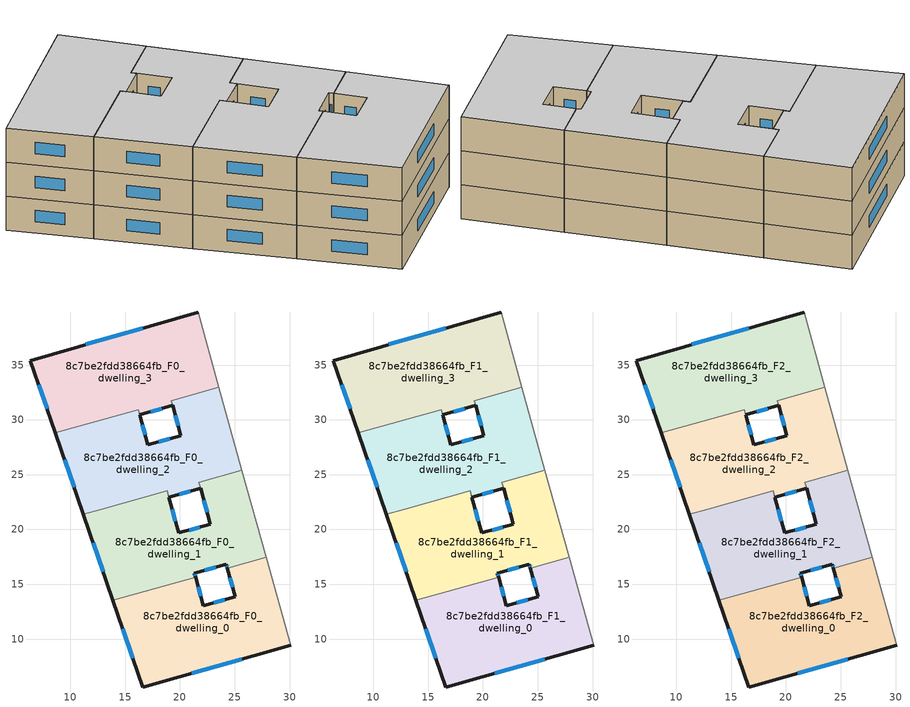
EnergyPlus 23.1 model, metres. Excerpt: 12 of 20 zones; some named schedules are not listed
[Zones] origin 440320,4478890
8c7be2fdd38664fb_F0_dwelling_0
 floor ground (EU_floor_Construction): 27.87,17.44 30.09,9.43 16.61,5.62 13.88,13.55 21.42,15.65 22.14,13.05 25.05,13.83 24.33,16.46 z0
 wall outside (EU_wall_Construction): 24.33,16.46 25.05,13.83 22.14,13.05 21.42,15.65 / 13.88,13.55 16.61,5.62 30.09,9.43 z0:3
 wall adiabatic (EU_wall_Construction): 30.09,9.43 27.87,17.44 z0:3
 wall to 8c7be2fdd38664fb_F0_dwelling_1 (EU_wall_Construction): 27.87,17.44 24.32,16.46 / 21.42,15.65 13.88,13.55 z0:3
 window (EU_Window_Construction): 21.9,13.91 21.66,14.79 / 24.08,13.57 23.1,13.31 / 24.56,15.59 24.81,14.7 / 21.08,6.88 25.63,8.17 / 14.79,10.92 15.71,8.25 z0.99:2.01
8c7be2fdd38664fb_F0_dwelling_1
 floor ground (EU_floor_Construction): 25.66,25.41 27.87,17.44 24.32,16.46 24.22,16.82 21.32,16.02 21.42,15.65 13.88,13.55 11.19,21.38 18.84,23.51 19.87,19.68 22.76,20.47 21.74,24.32 z0
 wall outside (EU_wall_Construction): 21.89,23.74 22.76,20.47 19.87,19.68 18.99,22.94 / 21.42,15.65 21.32,16.02 24.22,16.82 24.33,16.46 / 11.19,21.38 13.88,13.55 z0:3
 wall adiabatic (EU_wall_Construction): 27.87,17.44 25.66,25.41 z0:3
 wall to 8c7be2fdd38664fb_F0_dwelling_2 (EU_wall_Construction): 18.99,22.94 18.84,23.51 12.88,21.85 11.19,21.38 / 25.66,25.41 21.74,24.32 21.89,23.74 z0:3
 window (EU_Window_Construction): 19.58,20.76 19.28,21.86 / 21.8,20.21 20.83,19.94 / 22.18,22.65 22.47,21.55 / 24.26,16.7 24.29,16.57 / 22.28,16.28 23.26,16.55 / 21.39,15.77 21.35,15.9 / 12.08,18.78 12.99,16.15 z0.99:2.01
8c7be2fdd38664fb_F0_dwelling_2
 floor ground (EU_floor_Construction): 23.56,32.96 25.66,25.41 21.74,24.32 21.89,23.74 18.99,22.94 18.84,23.51 11.19,21.38 8.63,28.81 16.2,30.92 17.05,27.74 20.08,28.55 19.21,31.75 z0
 wall outside (EU_wall_Construction): 8.63,28.81 11.19,21.38 / 18.99,22.94 21.89,23.74 / 19.33,31.31 20.08,28.55 17.05,27.74 16.32,30.46 z0:3
 wall adiabatic (EU_wall_Construction): 25.66,25.41 23.56,32.96 z0:3
 wall to 8c7be2fdd38664fb_F0_dwelling_3 (EU_wall_Construction): 16.32,30.47 16.2,30.92 8.63,28.81 / 23.56,32.96 19.21,31.75 19.33,31.31 z0:3
 window (EU_Window_Construction): 9.48,26.35 10.34,23.84 / 16.81,28.64 16.56,29.56 / 19.08,28.28 18.06,28.01 / 19.95,23.21 20.93,23.48 / 19.58,30.4 19.83,29.46 z0.99:2.01
8c7be2fdd38664fb_F0_dwelling_3
 floor ground (EU_floor_Construction): 21.65,39.84 23.56,32.96 19.2,31.75 19.32,31.31 16.32,30.47 16.2,30.92 8.63,28.81 6.35,35.41 z0
 wall outside (EU_wall_Construction): 21.65,39.84 6.35,35.41 8.63,28.81 / 16.32,30.47 19.32,31.31 z0:3
 wall adiabatic (EU_wall_Construction): 23.56,32.96 21.65,39.84 z0:3
 window (EU_Window_Construction): 7.11,33.22 7.87,31 / 16.58,38.37 11.43,36.88 / 17.32,30.75 18.33,31.03 z0.99:2.01
8c7be2fdd38664fb_F1_dwelling_0
 floor to 8c7be2fdd38664fb_F0_dwelling_0 (EU_floor_Construction): 27.87,17.44 30.09,9.43 16.61,5.62 13.88,13.55 21.42,15.65 22.13,13.05 25.05,13.83 24.32,16.46 z3
 wall outside (EU_wall_Construction): 24.33,16.46 25.05,13.83 22.14,13.05 21.42,15.65 / 13.88,13.55 16.61,5.62 30.09,9.43 z3:6
 wall adiabatic (EU_wall_Construction): 30.09,9.43 27.87,17.44 z3:6
 wall to 8c7be2fdd38664fb_F1_dwelling_1 (EU_wall_Construction): 27.87,17.44 24.32,16.46 / 21.42,15.65 13.88,13.55 z3:6
 window (EU_Window_Construction): 21.9,13.91 21.66,14.79 / 24.08,13.57 23.1,13.31 / 24.56,15.59 24.81,14.7 / 21.08,6.88 25.63,8.17 / 14.79,10.92 15.71,8.25 z3.99:5.01
8c7be2fdd38664fb_F1_dwelling_1
 floor to 8c7be2fdd38664fb_F0_dwelling_1 (EU_floor_Construction): 25.66,25.41 27.87,17.44 24.32,16.46 24.22,16.82 21.32,16.02 21.42,15.65 13.88,13.55 11.19,21.38 18.84,23.51 19.87,19.68 22.76,20.47 21.74,24.32 z3
 wall outside (EU_wall_Construction): 21.89,23.74 22.76,20.47 19.87,19.68 18.99,22.94 / 21.42,15.65 21.32,16.02 24.22,16.82 24.33,16.46 / 11.19,21.38 13.88,13.55 z3:6
 wall adiabatic (EU_wall_Construction): 27.87,17.44 25.66,25.41 z3:6
 wall to 8c7be2fdd38664fb_F1_dwelling_2 (EU_wall_Construction): 18.99,22.94 18.84,23.51 12.88,21.85 11.19,21.38 / 25.66,25.41 21.74,24.32 21.89,23.74 z3:6
 window (EU_Window_Construction): 19.58,20.76 19.28,21.86 / 21.8,20.21 20.83,19.94 / 22.18,22.65 22.47,21.55 / 24.26,16.7 24.29,16.57 / 22.28,16.28 23.26,16.55 / 21.39,15.77 21.35,15.9 / 12.08,18.78 12.99,16.15 z3.99:5.01
8c7be2fdd38664fb_F1_dwelling_2
 floor to 8c7be2fdd38664fb_F0_dwelling_2 (EU_floor_Construction): 23.56,32.96 25.66,25.41 21.74,24.32 21.89,23.74 18.99,22.94 18.84,23.51 11.19,21.38 8.63,28.81 16.2,30.92 17.05,27.74 20.08,28.55 19.21,31.75 z3
 wall outside (EU_wall_Construction): 8.63,28.81 11.19,21.38 / 18.99,22.94 21.89,23.74 / 19.33,31.31 20.08,28.55 17.05,27.74 16.32,30.46 z3:6
 wall adiabatic (EU_wall_Construction): 25.66,25.41 23.56,32.96 z3:6
 wall to 8c7be2fdd38664fb_F1_dwelling_3 (EU_wall_Construction): 16.32,30.47 16.2,30.92 8.63,28.81 / 23.56,32.96 19.21,31.75 19.33,31.31 z3:6
 window (EU_Window_Construction): 9.48,26.35 10.34,23.84 / 16.81,28.64 16.56,29.56 / 19.08,28.28 18.06,28.01 / 19.95,23.21 20.93,23.48 / 19.58,30.4 19.83,29.46 z3.99:5.01
8c7be2fdd38664fb_F1_dwelling_3
 floor to 8c7be2fdd38664fb_F0_dwelling_3 (EU_floor_Construction): 21.65,39.84 23.56,32.96 19.2,31.75 19.32,31.31 16.32,30.47 16.2,30.92 8.63,28.81 6.35,35.41 z3
 wall outside (EU_wall_Construction): 21.65,39.84 6.35,35.41 8.63,28.81 / 16.32,30.47 19.32,31.31 z3:6
 wall adiabatic (EU_wall_Construction): 23.56,32.96 21.65,39.84 z3:6
 window (EU_Window_Construction): 7.11,33.22 7.87,31 / 16.58,38.37 11.43,36.88 / 17.32,30.75 18.33,31.03 z3.99:5.01
8c7be2fdd38664fb_F2_dwelling_0
 floor to 8c7be2fdd38664fb_F1_dwelling_0 (EU_floor_Construction): 27.87,17.44 30.09,9.43 16.61,5.62 13.88,13.55 21.42,15.65 22.13,13.05 25.05,13.83 24.32,16.46 z6
 wall outside (EU_wall_Construction): 24.33,16.46 25.05,13.83 22.14,13.05 21.42,15.65 / 13.88,13.55 16.61,5.62 30.09,9.43 z6:9
 wall adiabatic (EU_wall_Construction): 30.09,9.43 27.87,17.44 z6:9
 wall to 8c7be2fdd38664fb_F2_dwelling_1 (EU_wall_Construction): 27.87,17.44 24.32,16.46 / 21.42,15.65 13.88,13.55 z6:9
 window (EU_Window_Construction): 21.9,13.91 21.66,14.79 / 24.08,13.57 23.1,13.31 / 24.56,15.59 24.81,14.7 / 21.08,6.88 25.63,8.17 / 14.79,10.92 15.71,8.25 z6.99:8.01
 ceiling to 8c7be2fdd38664fb_F3_dwelling_0 (EU_floor_Construction): 30.09,9.43 27.87,17.44 24.32,16.46 25.05,13.83 22.13,13.05 21.42,15.65 13.88,13.55 16.61,5.62 z9
8c7be2fdd38664fb_F2_dwelling_1
 floor to 8c7be2fdd38664fb_F1_dwelling_1 (EU_floor_Construction): 25.66,25.41 27.87,17.44 24.32,16.46 24.22,16.82 21.32,16.02 21.42,15.65 13.88,13.55 11.19,21.38 18.84,23.51 19.87,19.68 22.76,20.47 21.74,24.32 z6
 wall outside (EU_wall_Construction): 21.89,23.74 22.76,20.47 19.87,19.68 18.99,22.94 / 21.42,15.65 21.32,16.02 24.22,16.82 24.33,16.46 / 11.19,21.38 13.88,13.55 z6:9
 wall adiabatic (EU_wall_Construction): 27.87,17.44 25.66,25.41 z6:9
 wall to 8c7be2fdd38664fb_F2_dwelling_2 (EU_wall_Construction): 18.99,22.94 18.84,23.51 12.88,21.85 11.19,21.38 / 25.66,25.41 21.74,24.32 21.89,23.74 z6:9
 window (EU_Window_Construction): 19.58,20.76 19.28,21.86 / 21.8,20.21 20.83,19.94 / 22.18,22.65 22.47,21.55 / 24.26,16.7 24.29,16.57 / 22.28,16.28 23.26,16.55 / 21.39,15.77 21.35,15.9 / 12.08,18.78 12.99,16.15 z6.99:8.01
 ceiling to 8c7be2fdd38664fb_F3_dwelling_1 (EU_floor_Construction): 27.87,17.44 25.66,25.41 21.74,24.32 22.76,20.47 19.87,19.68 18.84,23.51 11.19,21.38 13.88,13.55 21.42,15.65 21.32,16.02 24.22,16.82 24.32,16.46 z9
8c7be2fdd38664fb_F2_dwelling_2
 floor to 8c7be2fdd38664fb_F1_dwelling_2 (EU_floor_Construction): 23.56,32.96 25.66,25.41 21.74,24.32 21.89,23.74 18.99,22.94 18.84,23.51 11.19,21.38 8.63,28.81 16.2,30.92 17.05,27.74 20.08,28.55 19.21,31.75 z6
 wall outside (EU_wall_Construction): 8.63,28.81 11.19,21.38 / 18.99,22.94 21.89,23.74 / 19.33,31.31 20.08,28.55 17.05,27.74 16.32,30.46 z6:9
 wall adiabatic (EU_wall_Construction): 25.66,25.41 23.56,32.96 z6:9
 wall to 8c7be2fdd38664fb_F2_dwelling_3 (EU_wall_Construction): 16.32,30.47 16.2,30.92 8.63,28.81 / 23.56,32.96 19.21,31.75 19.33,31.31 z6:9
 window (EU_Window_Construction): 9.48,26.35 10.34,23.84 / 16.81,28.64 16.56,29.56 / 19.08,28.28 18.06,28.01 / 19.95,23.21 20.93,23.48 / 19.58,30.4 19.83,29.46 z6.99:8.01
 ceiling to 8c7be2fdd38664fb_F3_dwelling_2 (EU_floor_Construction): 25.66,25.41 23.56,32.96 19.21,31.75 20.08,28.55 17.05,27.74 16.2,30.92 8.63,28.81 11.19,21.38 18.84,23.51 18.99,22.94 21.89,23.74 21.74,24.32 z9
8c7be2fdd38664fb_F2_dwelling_3
 floor to 8c7be2fdd38664fb_F1_dwelling_3 (EU_floor_Construction): 21.65,39.84 23.56,32.96 19.2,31.75 19.32,31.31 16.32,30.47 16.2,30.92 8.63,28.81 6.35,35.41 z6
 wall outside (EU_wall_Construction): 21.65,39.84 6.35,35.41 8.63,28.81 / 16.32,30.47 19.32,31.31 z6:9
 wall adiabatic (EU_wall_Construction): 23.56,32.96 21.65,39.84 z6:9
 window (EU_Window_Construction): 7.11,33.22 7.87,31 / 16.58,38.37 11.43,36.88 / 17.32,30.75 18.33,31.03 z6.99:8.01
 ceiling to 8c7be2fdd38664fb_F3_dwelling_3 (EU_floor_Construction): 23.56,32.96 21.65,39.84 6.35,35.41 8.63,28.81 16.2,30.92 16.32,30.47 19.32,31.31 19.2,31.75 z9
shading: 30.09,9.43 21.65,39.84 z0:9
[Building]
EU S2 Campaign: North Axis=0; Terrain=City; Solar Distribution=FullExterior
[Site:Location]
Madrid: Latitude=40.5; Longitude=-3.5; Time Zone=1; Elevation=609
[SizingPeriod:WeatherFileDays]
AnnualSizingPeriod: Begin Month=1; Begin Day of Month=1; End Month=12; End Day of Month=31; Day of Week for Start Day=Monday; Use Weather File Daylight Saving Period=No; Use Weather File Rain and Snow Indicators=No
[MATERIAL]
EU_InternalMass_Material: Roughness=MediumRough; Thickness=0.1; Conductivity=1; Density=1800; Specific Heat=900; Thermal Absorptance=0.9; Solar Absorptance=0.7; Visible Absorptance=0.7
[MATERIAL:NOMASS] Roughness=MediumRough; Thermal Absorptance=0.9; Solar Absorptance=0.7; Visible Absorptance=0.7
Name | Thermal Resistance
EU_wall_NoMass | 0.609216
EU_floor_NoMass | 0.568163
[WINDOWMATERIAL:SIMPLEGLAZINGSYSTEM]
EU_Window_SimpleGlazing: UFactor=5.50606; Solar Heat Gain Coefficient=0.85; Visible Transmittance=0.85
[CONSTRUCTION]
EU_wall_Construction: EU_wall_NoMass
EU_floor_Construction: EU_floor_NoMass
EU_InternalMass_Construction: EU_InternalMass_Material
EU_Window_Construction: EU_Window_SimpleGlazing
[ZONE] Type=1; Multiplier=1; Ceiling Height=autocalculate; Floor Area=autocalculate; Part of Total Floor Area=Yes
Name | Volume
8c7be2fdd38664fb_F0_dwelling_0; 8c7be2fdd38664fb_F1_dwelling_0; 8c7be2fdd38664fb_F2_dwelling_0 | 332.428
8c7be2fdd38664fb_F0_dwelling_1; 8c7be2fdd38664fb_F1_dwelling_1; 8c7be2fdd38664fb_F2_dwelling_1 | 327.062
8c7be2fdd38664fb_F0_dwelling_2; 8c7be2fdd38664fb_F1_dwelling_2; 8c7be2fdd38664fb_F2_dwelling_2 | 333.449
8c7be2fdd38664fb_F0_dwelling_3; 8c7be2fdd38664fb_F1_dwelling_3; 8c7be2fdd38664fb_F2_dwelling_3 | 336.72
[INTERNALMASS] Construction=EU_InternalMass_Construction
Name | Zone or ZoneList | Surface Area
8c7be2fdd38664fb_F0_dwelling_0_EU_InternalMass | 8c7be2fdd38664fb_F0_dwelling_0 | 110.809
8c7be2fdd38664fb_F0_dwelling_1_EU_InternalMass | 8c7be2fdd38664fb_F0_dwelling_1 | 109.023
8c7be2fdd38664fb_F0_dwelling_2_EU_InternalMass | 8c7be2fdd38664fb_F0_dwelling_2 | 111.158
8c7be2fdd38664fb_F0_dwelling_3_EU_InternalMass | 8c7be2fdd38664fb_F0_dwelling_3 | 112.24
8c7be2fdd38664fb_F1_dwelling_0_EU_InternalMass | 8c7be2fdd38664fb_F1_dwelling_0 | 110.809
8c7be2fdd38664fb_F1_dwelling_1_EU_InternalMass | 8c7be2fdd38664fb_F1_dwelling_1 | 109.023
8c7be2fdd38664fb_F1_dwelling_2_EU_InternalMass | 8c7be2fdd38664fb_F1_dwelling_2 | 111.158
8c7be2fdd38664fb_F1_dwelling_3_EU_InternalMass | 8c7be2fdd38664fb_F1_dwelling_3 | 112.24
8c7be2fdd38664fb_F2_dwelling_0_EU_InternalMass | 8c7be2fdd38664fb_F2_dwelling_0 | 110.809
8c7be2fdd38664fb_F2_dwelling_1_EU_InternalMass | 8c7be2fdd38664fb_F2_dwelling_1 | 109.023
8c7be2fdd38664fb_F2_dwelling_2_EU_InternalMass | 8c7be2fdd38664fb_F2_dwelling_2 | 111.158
8c7be2fdd38664fb_F2_dwelling_3_EU_InternalMass | 8c7be2fdd38664fb_F2_dwelling_3 | 112.24
[OTHEREQUIPMENT] Fuel Type=Electricity; Design Level Calculation Method=Watts/Area; Power per Zone Floor Area=1; Fraction Latent=0; Fraction Radiant=0; Fraction Lost=0; Carbon Dioxide Generation Rate=0; EndUse Subcategory=EU_Step8_InternalGains
Name | Zone or ZoneList or Space or SpaceList | Schedule
EU_Step8_InternalGain_8c7be2fdd38664fb_F0_dwelling_0_f000 | 8c7be2fdd38664fb_F0_dwelling_0 | EU_Step8_GainSchedule_8c7be2fdd38664fb_F0_dwelling_0_f000
EU_Step8_InternalGain_8c7be2fdd38664fb_F0_dwelling_1_f000 | 8c7be2fdd38664fb_F0_dwelling_1 | EU_Step8_GainSchedule_8c7be2fdd38664fb_F0_dwelling_1_f000
EU_Step8_InternalGain_8c7be2fdd38664fb_F0_dwelling_2_f000 | 8c7be2fdd38664fb_F0_dwelling_2 | EU_Step8_GainSchedule_8c7be2fdd38664fb_F0_dwelling_2_f000
EU_Step8_InternalGain_8c7be2fdd38664fb_F0_dwelling_3_f000 | 8c7be2fdd38664fb_F0_dwelling_3 | EU_Step8_GainSchedule_8c7be2fdd38664fb_F0_dwelling_3_f000
EU_Step8_InternalGain_8c7be2fdd38664fb_F1_dwelling_0_f000 | 8c7be2fdd38664fb_F1_dwelling_0 | EU_Step8_GainSchedule_8c7be2fdd38664fb_F1_dwelling_0_f000
EU_Step8_InternalGain_8c7be2fdd38664fb_F1_dwelling_1_f000 | 8c7be2fdd38664fb_F1_dwelling_1 | EU_Step8_GainSchedule_8c7be2fdd38664fb_F1_dwelling_1_f000
EU_Step8_InternalGain_8c7be2fdd38664fb_F1_dwelling_2_f000 | 8c7be2fdd38664fb_F1_dwelling_2 | EU_Step8_GainSchedule_8c7be2fdd38664fb_F1_dwelling_2_f000
EU_Step8_InternalGain_8c7be2fdd38664fb_F1_dwelling_3_f000 | 8c7be2fdd38664fb_F1_dwelling_3 | EU_Step8_GainSchedule_8c7be2fdd38664fb_F1_dwelling_3_f000
EU_Step8_InternalGain_8c7be2fdd38664fb_F2_dwelling_0_f000 | 8c7be2fdd38664fb_F2_dwelling_0 | EU_Step8_GainSchedule_8c7be2fdd38664fb_F2_dwelling_0_f000
EU_Step8_InternalGain_8c7be2fdd38664fb_F2_dwelling_1_f000 | 8c7be2fdd38664fb_F2_dwelling_1 | EU_Step8_GainSchedule_8c7be2fdd38664fb_F2_dwelling_1_f000
EU_Step8_InternalGain_8c7be2fdd38664fb_F2_dwelling_2_f000 | 8c7be2fdd38664fb_F2_dwelling_2 | EU_Step8_GainSchedule_8c7be2fdd38664fb_F2_dwelling_2_f000
EU_Step8_InternalGain_8c7be2fdd38664fb_F2_dwelling_3_f000 | 8c7be2fdd38664fb_F2_dwelling_3 | EU_Step8_GainSchedule_8c7be2fdd38664fb_F2_dwelling_3_f000
[ZONEVENTILATION:DESIGNFLOWRATE] Schedule=EU_AlwaysOn; Design Flow Rate Calculation Method=AirChanges/Hour; Air Changes per Hour=0.752966; Ventilation Type=Natural; Fan Pressure Rise=0; Fan Total Efficiency=1; Constant Term Coefficient=1; Temperature Term Coefficient=0; Velocity Term Coefficient=0; Velocity Squared Term Coefficient=0; Minimum Indoor Temperature=-100; Maximum Indoor Temperature=100; Delta Temperature=-100; Minimum Outdoor Temperature=-100; Maximum Outdoor Temperature=100; Maximum Wind Speed=40
Name | Zone or ZoneList or Space or SpaceList
EU_ConstantAir_8c7be2fdd38664fb_F0_dwelling_0 | 8c7be2fdd38664fb_F0_dwelling_0
EU_ConstantAir_8c7be2fdd38664fb_F0_dwelling_1 | 8c7be2fdd38664fb_F0_dwelling_1
EU_ConstantAir_8c7be2fdd38664fb_F0_dwelling_2 | 8c7be2fdd38664fb_F0_dwelling_2
EU_ConstantAir_8c7be2fdd38664fb_F0_dwelling_3 | 8c7be2fdd38664fb_F0_dwelling_3
EU_ConstantAir_8c7be2fdd38664fb_F1_dwelling_0 | 8c7be2fdd38664fb_F1_dwelling_0
EU_ConstantAir_8c7be2fdd38664fb_F1_dwelling_1 | 8c7be2fdd38664fb_F1_dwelling_1
EU_ConstantAir_8c7be2fdd38664fb_F1_dwelling_2 | 8c7be2fdd38664fb_F1_dwelling_2
EU_ConstantAir_8c7be2fdd38664fb_F1_dwelling_3 | 8c7be2fdd38664fb_F1_dwelling_3
EU_ConstantAir_8c7be2fdd38664fb_F2_dwelling_0 | 8c7be2fdd38664fb_F2_dwelling_0
EU_ConstantAir_8c7be2fdd38664fb_F2_dwelling_1 | 8c7be2fdd38664fb_F2_dwelling_1
EU_ConstantAir_8c7be2fdd38664fb_F2_dwelling_2 | 8c7be2fdd38664fb_F2_dwelling_2
EU_ConstantAir_8c7be2fdd38664fb_F2_dwelling_3 | 8c7be2fdd38664fb_F2_dwelling_3
[HVACTEMPLATE:THERMOSTAT] Constant Heating Setpoint=20; Constant Cooling Setpoint=50
EU_HeatOnly_8c7be2fdd38664fb_F0_dwelling_0; EU_HeatOnly_8c7be2fdd38664fb_F0_dwelling_1; EU_HeatOnly_8c7be2fdd38664fb_F0_dwelling_2; EU_HeatOnly_8c7be2fdd38664fb_F0_dwelling_3; EU_HeatOnly_8c7be2fdd38664fb_F1_dwelling_0; EU_HeatOnly_8c7be2fdd38664fb_F1_dwelling_1; EU_HeatOnly_8c7be2fdd38664fb_F1_dwelling_2; EU_HeatOnly_8c7be2fdd38664fb_F1_dwelling_3; EU_HeatOnly_8c7be2fdd38664fb_F2_dwelling_0; EU_HeatOnly_8c7be2fdd38664fb_F2_dwelling_1; EU_HeatOnly_8c7be2fdd38664fb_F2_dwelling_2; EU_HeatOnly_8c7be2fdd38664fb_F2_dwelling_3; EU_HeatOnly_8c7be2fdd38664fb_F3_dwelling_0; EU_HeatOnly_8c7be2fdd38664fb_F3_dwelling_1; EU_HeatOnly_8c7be2fdd38664fb_F3_dwelling_2; EU_HeatOnly_8c7be2fdd38664fb_F3_dwelling_3; EU_HeatOnly_8c7be2fdd38664fb_F4_dwelling_0; EU_HeatOnly_8c7be2fdd38664fb_F4_dwelling_1; EU_HeatOnly_8c7be2fdd38664fb_F4_dwelling_2; EU_HeatOnly_8c7be2fdd38664fb_F4_dwelling_3
[HVACTEMPLATE:ZONE:IDEALLOADSAIRSYSTEM] System Availability Schedule=EU_AlwaysOn; Maximum Heating Supply Air Temperature=50; Minimum Cooling Supply Air Temperature=13; Maximum Heating Supply Air Humidity Ratio=0.0156; Minimum Cooling Supply Air Humidity Ratio=0.0077; Heating Limit=NoLimit; Cooling Limit=NoLimit; Heating Availability Schedule=EU_AlwaysOn; Cooling Availability Schedule=EU_CoolingOff; Dehumidification Control Type=ConstantSensibleHeatRatio; Cooling Sensible Heat Ratio=0.7; Dehumidification Setpoint=60; Humidification Control Type=None; Humidification Setpoint=30; Outdoor Air Method=None; Outdoor Air Flow Rate per Person=0.00944; Outdoor Air Flow Rate per Zone Floor Area=0; Outdoor Air Flow Rate per Zone=0; Demand Controlled Ventilation Type=None; Outdoor Air Economizer Type=NoEconomizer; Heat Recovery Type=None; Sensible Heat Recovery Effectiveness=0.7; Latent Heat Recovery Effectiveness=0.65
Name | Template Thermostat
8c7be2fdd38664fb_F0_dwelling_0 | EU_HeatOnly_8c7be2fdd38664fb_F0_dwelling_0
8c7be2fdd38664fb_F0_dwelling_1 | EU_HeatOnly_8c7be2fdd38664fb_F0_dwelling_1
8c7be2fdd38664fb_F0_dwelling_2 | EU_HeatOnly_8c7be2fdd38664fb_F0_dwelling_2
8c7be2fdd38664fb_F0_dwelling_3 | EU_HeatOnly_8c7be2fdd38664fb_F0_dwelling_3
8c7be2fdd38664fb_F1_dwelling_0 | EU_HeatOnly_8c7be2fdd38664fb_F1_dwelling_0
8c7be2fdd38664fb_F1_dwelling_1 | EU_HeatOnly_8c7be2fdd38664fb_F1_dwelling_1
8c7be2fdd38664fb_F1_dwelling_2 | EU_HeatOnly_8c7be2fdd38664fb_F1_dwelling_2
8c7be2fdd38664fb_F1_dwelling_3 | EU_HeatOnly_8c7be2fdd38664fb_F1_dwelling_3
8c7be2fdd38664fb_F2_dwelling_0 | EU_HeatOnly_8c7be2fdd38664fb_F2_dwelling_0
8c7be2fdd38664fb_F2_dwelling_1 | EU_HeatOnly_8c7be2fdd38664fb_F2_dwelling_1
8c7be2fdd38664fb_F2_dwelling_2 | EU_HeatOnly_8c7be2fdd38664fb_F2_dwelling_2
8c7be2fdd38664fb_F2_dwelling_3 | EU_HeatOnly_8c7be2fdd38664fb_F2_dwelling_3
[SIZING:ZONE] Zone Cooling Design Supply Air Temperature Input Method=SupplyAirTemperature; Zone Cooling Design Supply Air Temperature=13; Zone Heating Design Supply Air Temperature Input Method=SupplyAirTemperature; Zone Heating Design Supply Air Temperature=50; Zone Cooling Design Supply Air Humidity Ratio=0.008; Zone Heating Design Supply Air Humidity Ratio=0.008; Cooling Design Air Flow Method=DesignDay; Cooling Design Air Flow Rate=0; Cooling Minimum Air Flow per Zone Floor Area=0.000762; Cooling Minimum Air Flow=0; Cooling Minimum Air Flow Fraction=0.2; Heating Design Air Flow Method=DesignDay; Heating Design Air Flow Rate=0; Heating Maximum Air Flow per Zone Floor Area=0.002032; Heating Maximum Air Flow=0.141576; Heating Maximum Air Flow Fraction=0.3; Account for Dedicated Outdoor Air System=No; Dedicated Outdoor Air System Control Strategy=NeutralSupplyAir; Dedicated Outdoor Air Low Setpoint Temperature for Design=autosize; Dedicated Outdoor Air High Setpoint Temperature for Design=autosize; Zone Load Sizing Method=Sensible Load Only No Latent Load; Zone Latent Cooling Design Supply Air Humidity Ratio Input Method=HumidityRatioDifference; Zone Cooling Design Supply Air Humidity Ratio Difference=0.005; Zone Latent Heating Design Supply Air Humidity Ratio Input Method=HumidityRatioDifference; Zone Humidification Design Supply Air Humidity Ratio Difference=0.005
8c7be2fdd38664fb_F0_dwelling_0; 8c7be2fdd38664fb_F0_dwelling_1; 8c7be2fdd38664fb_F0_dwelling_2; 8c7be2fdd38664fb_F0_dwelling_3
